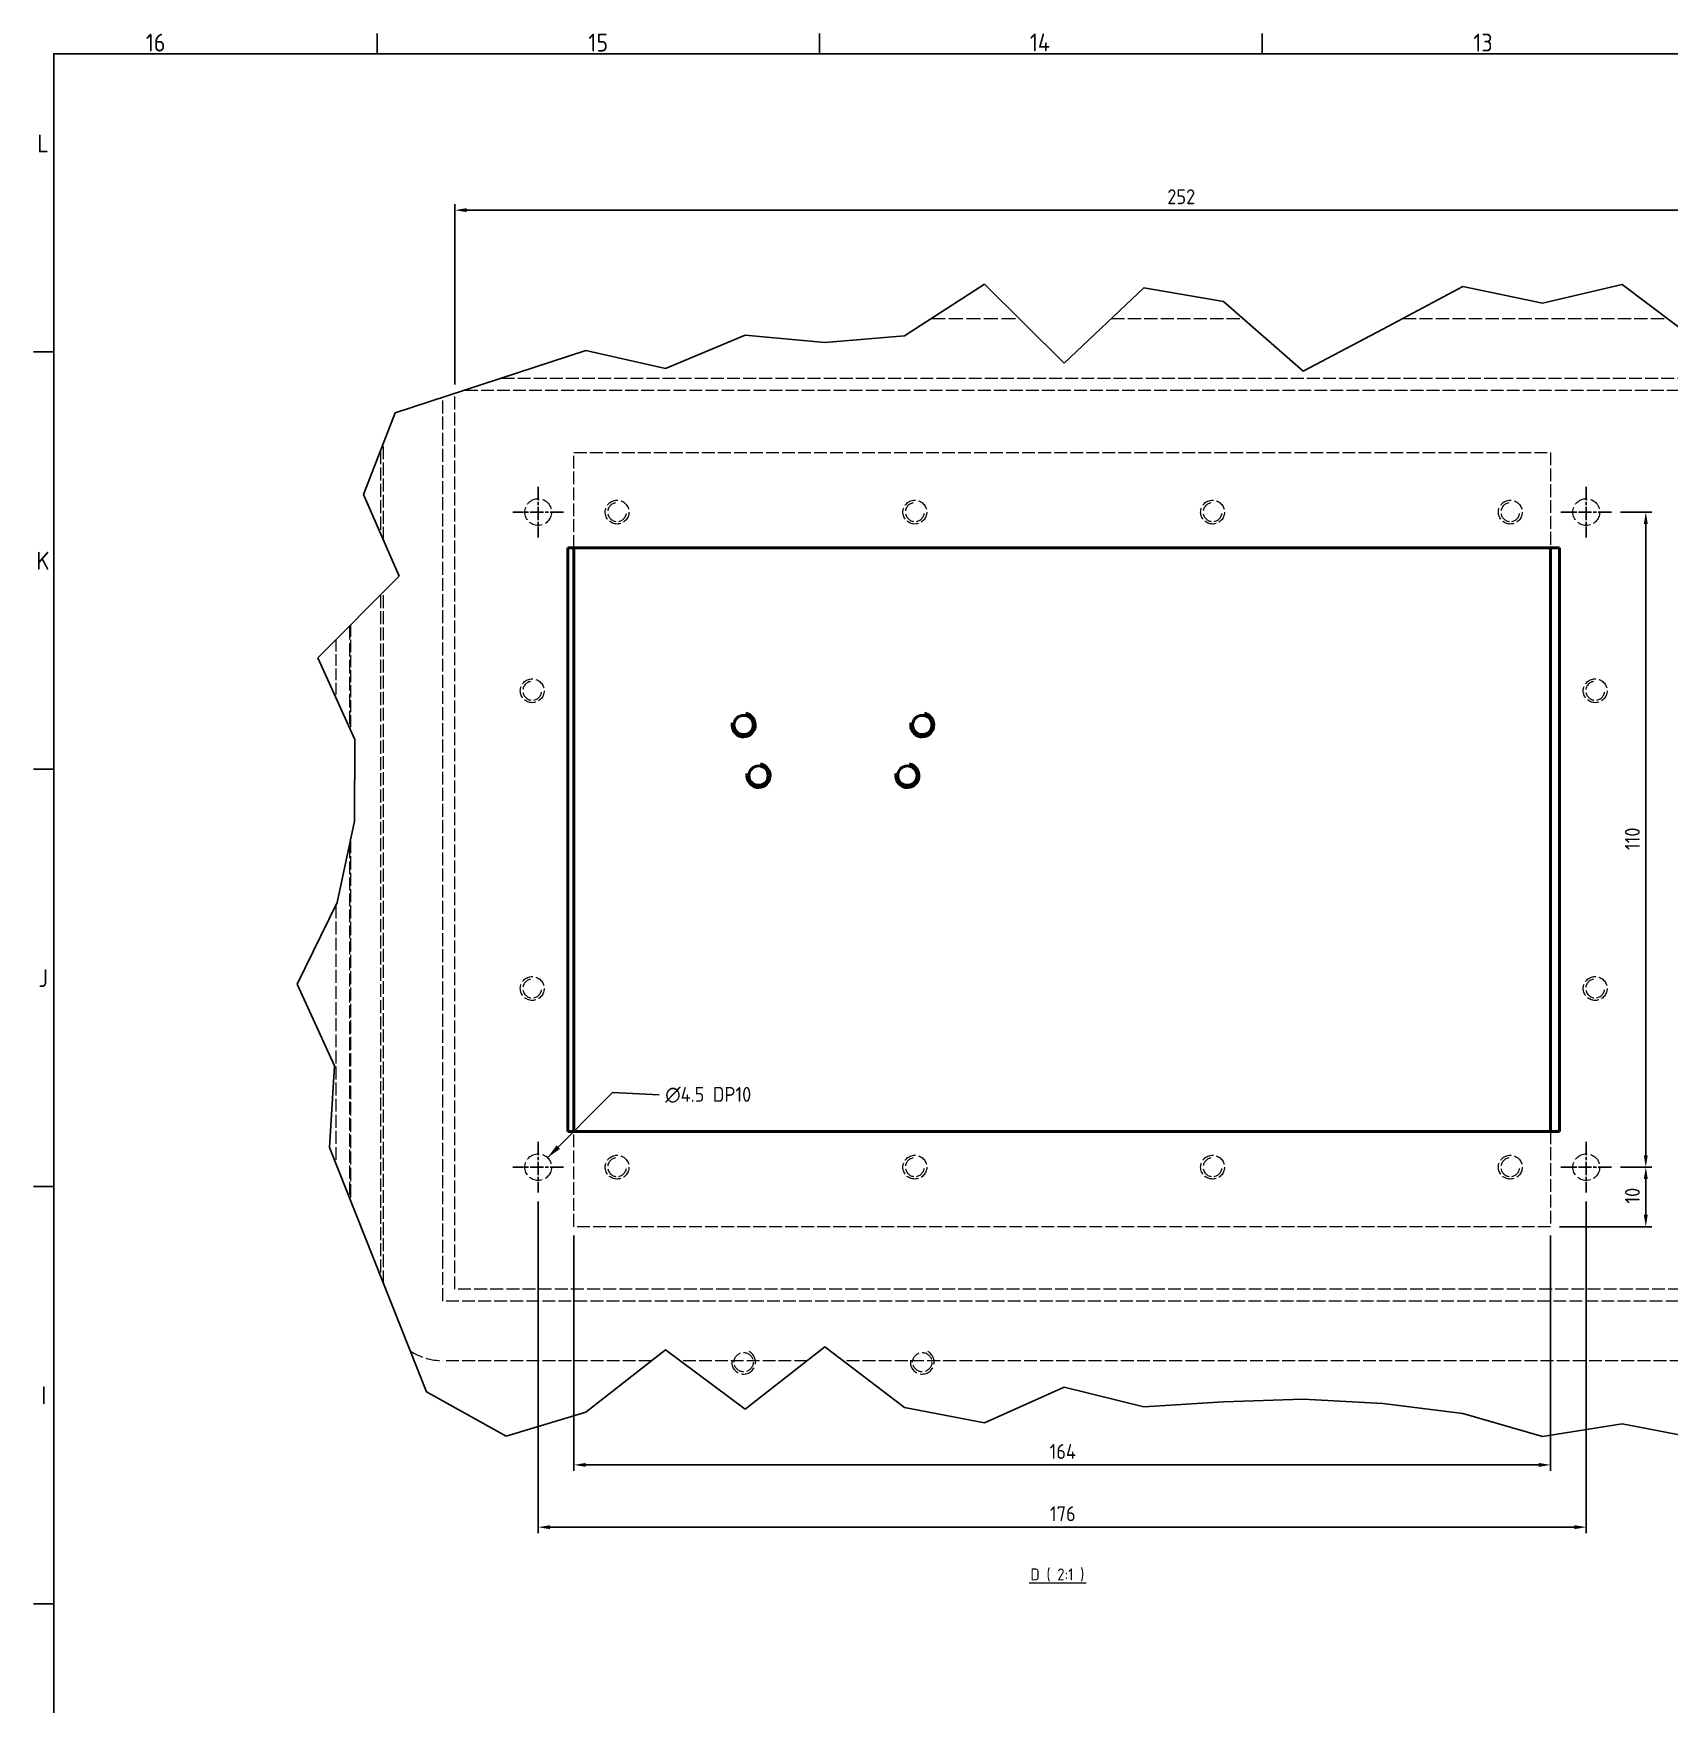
# Model space of a CAD drawing. Header units: millimetres. Extents: x 0 to 2378, y 0 to 1682.
# Drawn here: x 33 to 583, y 1088 to 1649 of the extents above; entities that cross this region are included whole.
import ezdxf

# ---------------------------------------------------------------- set-up
doc = ezdxf.new("R2010")
doc.units = ezdxf.units.MM
doc.header["$LTSCALE"] = 2
doc.linetypes.add('CHAIN', pattern=[0.3543, 0.2362, -0.0295, 0.0591, -0.0295])
doc.linetypes.add('DASHED', pattern=[0.2067, 0.1654, -0.0413])
doc.layers.get('0').update_dxf_attribs({"color": 3, "lineweight": 25})
for name, color, linetype, lineweight in [('가려진 것(ISO)', 2, 'DASHED', 18), ('가시적인 것(ISO)', 3, 'Continuous', 40), ('가시적인 좁은 것(ISO)', 3, 'Continuous', 35), ('경계(ISO)', 7, 'Continuous', 25), ('기호(ISO)', 5, 'Continuous', 25), ('끊기 선(JIS)', 7, 'Continuous', 25), ('중심 표식(ISO)', 1, 'Continuous', 25), ('치수(ISO)', 2, 'Continuous', 25)]:
    doc.layers.add(name, color=color, linetype=linetype, lineweight=lineweight)
doc.styles.add('문자 텍스트_M2B', font='isocp.shx')
doc.styles.add('치수 텍스트_PSTEK_POSCO', font='isocp.shx')
doc.styles.add('텍스트 스타일512', font='isocp.shx')
doc.dimstyles.new('치수_PSTEK_POSCO', dxfattribs={"dimscale": 2, "dimtxt": 2.5, "dimasz": 2, "dimexe": 1, "dimexo": 1.5, "dimgap": 1, "dimtad": 1, "dimrnd": 1e-08, "dimdsep": 46, "dimtxsty": '치수 텍스트_PSTEK_POSCO', "dimcen": 0.09, "dimdle": 10, "dimclrd": 7, "dimclre": 7, "dimclrt": 2, "dimadec": 1, "dimazin": 2, "dimtfac": 1, "dimtmove": 0, "dimatfit": 3, "dimfxl": 0, "dimtolj": 1, "dimlwd": -1, "dimlwe": -1, "dimarcsym": 0})
doc.dimstyles.new('치수_PSTEK_POSCO$7', dxfattribs={"dimscale": 2, "dimtxt": 2.5, "dimasz": 2.5, "dimexe": 1, "dimexo": 1.5, "dimgap": 1, "dimtad": 1, "dimrnd": 1e-08, "dimdsep": 46, "dimtxsty": '치수 텍스트_PSTEK_POSCO', "dimcen": 0.09, "dimdle": 10, "dimclrd": 7, "dimclre": 7, "dimclrt": 2, "dimadec": 1, "dimazin": 2, "dimtfac": 1, "dimtmove": 0, "dimatfit": 3, "dimfxl": 0, "dimtolj": 1, "dimlwd": -1, "dimlwe": -1, "dimarcsym": 0})

# ---------------------------------------------------------------- blocks, each defined once
blk = doc.blocks.new('경계 Default Border')
at = {"layer": '경계(ISO)'}
for p, q in [((74.31, 821), (74.31, 824.4)), ((148.63, 821), (148.63, 824.4)), ((222.94, 821), (222.94, 824.4)), ((20, 770.92), (16.6, 770.92)), ((20, 700.83), (16.6, 700.83)), ((20, 630.75), (16.6, 630.75)), ((20, 560.67), (16.6, 560.67))]:
    blk.add_line(p, q, dxfattribs=at)
at = {"layer": '경계(ISO)', "flags": 128}
blk.add_lwpolyline([(20, 20), (20, 821), (1169, 821), (1169, 20), (20, 20)], dxfattribs=at)
at = {"layer": '경계(ISO)', "color": 2, "char_height": 3, "attachment_point": 7, "style": '문자 텍스트_M2B'}
for s, insert in [('16', (35.47, 821.37)), ('15', (109.79, 821.37)), ('14', (183.93, 821.4)), ('13', (258.41, 821.37)), ('L', (17.24, 804.43)), ('K', (17.08, 734.36)), ('J', (17.43, 664.26)), ('I', (17.91, 594.21))]:
    blk.add_mtext(s, dxfattribs=dict(at, insert=insert))
blk = doc.blocks.new('*D89')
at = {"layer": 'Defpoints', "color": 0, "transparency": 16777216}
for p in [(678.73, 1589.47), (174.73, 1527.93), (678.73, 1529.05)]:
    blk.add_point(p, dxfattribs=at)
at = {"layer": '치수(ISO)', "color": 7, "transparency": 16777216}
for p, q in [((174.73, 1530.93), (174.73, 1591.47)), ((178.73, 1589.47), (674.73, 1589.47)), ((678.73, 1532.05), (678.73, 1591.47))]:
    blk.add_line(p, q, dxfattribs=at)
for points in [[(178.73, 1590.14), (178.73, 1588.8), (174.73, 1589.47)], [(674.73, 1590.14), (674.73, 1588.8), (678.73, 1589.47)]]:
    blk.add_solid(points, dxfattribs=at)
at = {"layer": '치수(ISO)', "color": 2, "transparency": 16777216, "insert": (414.01, 1593.97), "char_height": 5, "attachment_point": 4, "style": '치수 텍스트_PSTEK_POSCO'}
blk.add_mtext('\\A1;252', dxfattribs=at)
blk = doc.blocks.new('*D96')
at = {"layer": 'Defpoints', "color": 0, "transparency": 16777216}
for p in [(214.73, 1248.05), (542.73, 1248.05), (214.73, 1168.05)]:
    blk.add_point(p, dxfattribs=at)
at = {"layer": '치수(ISO)', "color": 7, "transparency": 16777216}
for p, q in [((214.73, 1245.05), (214.73, 1166.05)), ((542.73, 1245.05), (542.73, 1166.05)), ((538.73, 1168.05), (218.73, 1168.05))]:
    blk.add_line(p, q, dxfattribs=at)
for points in [[(218.73, 1168.71), (218.73, 1167.38), (214.73, 1168.05)], [(538.73, 1168.71), (538.73, 1167.38), (542.73, 1168.05)]]:
    blk.add_solid(points, dxfattribs=at)
at = {"layer": '치수(ISO)', "color": 2, "transparency": 16777216, "insert": (374.48, 1172.55), "char_height": 5, "attachment_point": 4, "style": '치수 텍스트_PSTEK_POSCO'}
blk.add_mtext('\\A1;164', dxfattribs=at)
blk = doc.blocks.new('*D97')
at = {"layer": 'Defpoints', "color": 0, "transparency": 16777216}
for p in [(202.73, 1259.55), (554.73, 1259.55), (554.73, 1147.13)]:
    blk.add_point(p, dxfattribs=at)
at = {"layer": '치수(ISO)', "color": 7, "transparency": 16777216}
for p, q in [((202.73, 1256.55), (202.73, 1145.13)), ((554.73, 1256.55), (554.73, 1145.13)), ((206.73, 1147.13), (550.73, 1147.13))]:
    blk.add_line(p, q, dxfattribs=at)
for points in [[(206.73, 1147.8), (206.73, 1146.46), (202.73, 1147.13)], [(550.73, 1147.8), (550.73, 1146.46), (554.73, 1147.13)]]:
    blk.add_solid(points, dxfattribs=at)
at = {"layer": '치수(ISO)', "color": 2, "transparency": 16777216, "insert": (374.6, 1151.63), "char_height": 5, "attachment_point": 4, "style": '치수 텍스트_PSTEK_POSCO'}
blk.add_mtext('\\A1;176', dxfattribs=at)
blk = doc.blocks.new('*D104')
at = {"layer": 'Defpoints', "color": 0, "transparency": 16777216}
for p in [(563.23, 1488.05), (574.73, 1488.05), (563.23, 1268.05)]:
    blk.add_point(p, dxfattribs=at)
at = {"layer": '치수(ISO)', "color": 7, "transparency": 16777216}
for p, q in [((566.23, 1488.05), (576.73, 1488.05)), ((574.73, 1272.05), (574.73, 1484.05)), ((566.23, 1268.05), (576.73, 1268.05))]:
    blk.add_line(p, q, dxfattribs=at)
for points in [[(574.06, 1484.05), (575.39, 1484.05), (574.73, 1488.05)], [(574.06, 1272.05), (575.39, 1272.05), (574.73, 1268.05)]]:
    blk.add_solid(points, dxfattribs=at)
at = {"layer": '치수(ISO)', "color": 2, "transparency": 16777216, "insert": (570.23, 1374.55), "char_height": 5, "attachment_point": 4, "rotation": 90, "style": '치수 텍스트_PSTEK_POSCO'}
blk.add_mtext('\\A1;110', dxfattribs=at)
blk = doc.blocks.new('*D105')
at = {"layer": 'Defpoints', "color": 0, "transparency": 16777216}
for p in [(563.23, 1268.05), (574.73, 1268.05), (542.73, 1248.05)]:
    blk.add_point(p, dxfattribs=at)
at = {"layer": '치수(ISO)', "color": 7, "transparency": 16777216}
for p, q in [((566.23, 1268.05), (576.73, 1268.05)), ((574.73, 1252.05), (574.73, 1264.05)), ((545.73, 1248.05), (576.73, 1248.05))]:
    blk.add_line(p, q, dxfattribs=at)
for points in [[(574.06, 1264.05), (575.39, 1264.05), (574.73, 1268.05)], [(574.06, 1252.05), (575.39, 1252.05), (574.73, 1248.05)]]:
    blk.add_solid(points, dxfattribs=at)
at = {"layer": '치수(ISO)', "color": 2, "transparency": 16777216, "insert": (570.23, 1255.8), "char_height": 5, "attachment_point": 4, "rotation": 90, "style": '치수 텍스트_PSTEK_POSCO'}
blk.add_mtext('\\A1;10', dxfattribs=at)

msp = doc.modelspace()

# ---------------------------------------------------------------- linework, layer by layer
at = {"layer": '가려진 것(ISO)', "ltscale": 14.256473}
msp.add_line((334.7503, 1553.0478), (364.2184, 1553.0478), dxfattribs=at)
at = {"layer": '가려진 것(ISO)', "ltscale": 13.37761}
msp.add_line((395.2389, 1553.0478), (439.4814, 1553.0478), dxfattribs=at)
at = {"layer": '가려진 것(ISO)', "ltscale": 13.4348}
msp.add_line((493.1186, 1553.0478), (581.9817, 1553.0478), dxfattribs=at)
at = {"layer": '가려진 것(ISO)', "ltscale": 13.086267}
msp.add_line((190.4291, 1533.0478), (682.7266, 1533.0478), dxfattribs=at)
at = {"layer": '가려진 것(ISO)', "ltscale": 12.996726}
msp.add_line((174.7266, 1227.0478), (174.7266, 1527.9272), dxfattribs=at)
at = {"layer": '가려진 것(ISO)', "ltscale": 13.019847}
msp.add_line((178.163, 1529.0478), (678.7266, 1529.0478), dxfattribs=at)
at = {"layer": '가려진 것(ISO)', "ltscale": 13.113164}
msp.add_line((170.7266, 1223.0478), (170.7266, 1526.6228), dxfattribs=at)
at = {"layer": '가려진 것(ISO)', "ltscale": 13.07858}
msp.add_line((150.7266, 1478.7474), (150.7266, 1511.1875), dxfattribs=at)
at = {"layer": '가려진 것(ISO)', "ltscale": 13.335674}
msp.add_line((149.7266, 1508.5997), (149.7266, 1481.0349), dxfattribs=at)
at = {"layer": '가려진 것(ISO)', "ltscale": 12.901145}
for p, q in [((214.7266, 1476.0478), (214.7266, 1508.0478)), ((542.7266, 1508.0478), (542.7266, 1476.0478)), ((214.7266, 1248.0478), (214.7266, 1280.0478)), ((542.7266, 1280.0478), (542.7266, 1248.0478))]:
    msp.add_line(p, q, dxfattribs=at)
at = {"layer": '가려진 것(ISO)', "ltscale": 13.006892}
for p, q in [((214.7266, 1508.0478), (542.7266, 1508.0478)), ((542.7266, 1248.0478), (214.7266, 1248.0478))]:
    msp.add_line(p, q, dxfattribs=at)
at = {"layer": '가려진 것(ISO)', "ltscale": 13.167442}
msp.add_line((149.7266, 1460.1982), (149.7266, 1231.5745), dxfattribs=at)
at = {"layer": '가려진 것(ISO)', "ltscale": 13.059478}
msp.add_line((150.7266, 1229.0535), (150.7266, 1461.2013), dxfattribs=at)
at = {"layer": '가려진 것(ISO)', "ltscale": 13.75718}
msp.add_line((139.3266, 1449.7653), (139.3266, 1415.642), dxfattribs=at)
at = {"layer": '가려진 것(ISO)', "ltscale": 12.236876}
msp.add_line((139.7266, 1450.1666), (139.7266, 1414.7555), dxfattribs=at)
at = {"layer": '가려진 것(ISO)', "ltscale": 11.679994}
msp.add_line((134.7266, 1445.1508), (134.7266, 1425.8367), dxfattribs=at)
at = {"layer": '가려진 것(ISO)', "ltscale": 13.007811}
msp.add_line((139.3266, 1376.0969), (139.3266, 1257.7935), dxfattribs=at)
at = {"layer": '가려진 것(ISO)', "ltscale": 13.323599}
msp.add_line((139.7266, 1377.9605), (139.7266, 1256.785), dxfattribs=at)
at = {"layer": '가려진 것(ISO)', "ltscale": 13.080047}
msp.add_line((134.7266, 1355.907), (134.7266, 1269.3903), dxfattribs=at)
at = {"layer": '가려진 것(ISO)', "ltscale": 13.109228}
msp.add_line((678.7266, 1227.0478), (174.7266, 1227.0478), dxfattribs=at)
at = {"layer": '가려진 것(ISO)', "ltscale": 13.036946}
msp.add_line((682.7266, 1223.0478), (170.7266, 1223.0478), dxfattribs=at)
at = {"layer": '가려진 것(ISO)', "ltscale": 13.050351}
msp.add_line((240.8618, 1203.0478), (170.7266, 1203.0478), dxfattribs=at)
at = {"layer": '가려진 것(ISO)', "ltscale": 12.91806}
msp.add_line((293.0898, 1203.0478), (250.3672, 1203.0478), dxfattribs=at)
at = {"layer": '가려진 것(ISO)', "ltscale": 13.115349}
msp.add_line((641.3303, 1203.0478), (305.1734, 1203.0478), dxfattribs=at)
at = {"layer": '가려진 것(ISO)', "ltscale": 13.678923}
for centre in [(202.7266, 1488.0478), (554.7266, 1488.0478), (202.7266, 1268.0478), (554.7266, 1268.0478)]:
    msp.add_circle(centre, 4.5, dxfattribs=at)
at = {"layer": '가려진 것(ISO)', "ltscale": 12.159042}
for centre in [(229.2266, 1488.0478), (329.2266, 1488.0478), (429.2266, 1488.0478), (529.2266, 1488.0478), (200.7266, 1428.0478), (557.7266, 1428.0478), (200.7266, 1328.0478), (557.7266, 1328.0478), (229.2266, 1268.0478), (329.2266, 1268.0478), (429.2266, 1268.0478), (529.2266, 1268.0478)]:
    msp.add_circle(centre, 4, dxfattribs=at)
at = {"layer": '가려진 것(ISO)', "ltscale": 12.31863}
for centre in [(271.7266, 1202.5478), (331.7266, 1202.5478)]:
    msp.add_circle(centre, 3.242, dxfattribs=at)
at = {"layer": '가려진 것(ISO)', "ltscale": 12.022253}
for centre in [(229.2266, 1488.0478), (329.2266, 1488.0478), (429.2266, 1488.0478), (529.2266, 1488.0478), (200.7266, 1428.0478), (557.7266, 1428.0478), (200.7266, 1328.0478), (557.7266, 1328.0478), (229.2266, 1268.0478), (329.2266, 1268.0478), (429.2266, 1268.0478), (529.2266, 1268.0478)]:
    msp.add_arc(centre, 3.164, 100, 10, dxfattribs=at)
at = {"layer": '가려진 것(ISO)', "ltscale": 14.07209}
msp.add_arc((170.7266, 1223.0478), 20, 236.668741, 270, dxfattribs=at)
at = {"layer": '가려진 것(ISO)', "ltscale": 15.198803}
for centre in [(271.7266, 1202.5478), (331.7266, 1202.5478)]:
    msp.add_arc(centre, 4, 170, 80, dxfattribs=at)
at = {"layer": '가시적인 것(ISO)'}
for p, q in [((212.7266, 1280.0478), (212.7266, 1476.0478)), ((212.7266, 1476.0478), (545.7266, 1476.0478)), ((214.7266, 1280.0478), (214.7266, 1476.0478)), ((542.7266, 1476.0478), (542.7266, 1280.0478)), ((545.7266, 1476.0478), (545.7266, 1280.0478)), ((545.7266, 1280.0478), (212.7266, 1280.0478))]:
    msp.add_line(p, q, dxfattribs=at)
for centre in [(271.7266, 1416.5478), (331.7266, 1416.5478), (276.7266, 1399.5478), (326.7266, 1399.5478)]:
    msp.add_circle(centre, 3.242, dxfattribs=at)
at = {"layer": '가시적인 좁은 것(ISO)'}
for centre in [(271.7266, 1416.5478), (331.7266, 1416.5478), (276.7266, 1399.5478), (326.7266, 1399.5478)]:
    msp.add_arc(centre, 4, 170, 80, dxfattribs=at)
at = {"layer": '기호(ISO)', "color": 7, "lineweight": 18}
msp.add_line((367.6532, 1128.4329), (386.7665, 1128.4329), dxfattribs=at)
at = {"layer": '끊기 선(JIS)'}
for p, q in [((325.814, 1547.2694), (352.5869, 1564.5813)), ((352.5869, 1564.5813), (379.3598, 1538.0342)), ((379.3598, 1538.0342), (406.1327, 1563.3478)), ((406.1327, 1563.3478), (432.9056, 1558.7835)), ((486.4514, 1549.4667), (513.2243, 1563.8471)), ((513.2243, 1563.8471), (539.9972, 1558.1939)), ((539.9972, 1558.1939), (566.7701, 1564.4736)), ((566.7701, 1564.4736), (593.543, 1544.364)), ((432.9056, 1558.7835), (459.6785, 1535.4311)), ((459.6785, 1535.4311), (486.4514, 1549.4667)), ((245.4953, 1536.2372), (272.2682, 1547.4989)), ((272.2682, 1547.4989), (299.0411, 1545.034)), ((299.0411, 1545.034), (325.814, 1547.2694)), ((154.6675, 1521.3859), (218.7224, 1542.2743)), ((218.7224, 1542.2743), (245.4953, 1536.2372)), ((144.0726, 1493.9681), (154.6675, 1521.3859)), ((156.0588, 1466.5504), (144.0726, 1493.9681)), ((128.7274, 1439.1326), (156.0588, 1466.5504)), ((141.0986, 1411.7148), (128.7274, 1439.1326)), ((141.0867, 1384.297), (141.0986, 1411.7148)), ((135.2018, 1356.8792), (141.0867, 1384.297)), ((121.8015, 1329.4614), (135.2018, 1356.8792)), ((134.2957, 1302.0437), (121.8015, 1329.4614)), ((132.6499, 1274.6259), (134.2957, 1302.0437)), ((165.1766, 1192.6244), (132.6499, 1274.6259)), ((299.0411, 1207.7085), (272.2682, 1186.7417)), ((325.814, 1187.3606), (299.0411, 1207.7085)), ((245.4953, 1206.6751), (218.7224, 1185.7159)), ((272.2682, 1186.7417), (245.4953, 1206.6751)), ((191.9495, 1177.7044), (165.1766, 1192.6244)), ((379.3598, 1194.107), (352.5869, 1182.2002)), ((406.1327, 1187.539), (379.3598, 1194.107)), ((459.6785, 1190.1225), (432.9056, 1189.2479)), ((486.4514, 1188.6921), (459.6785, 1190.1225)), ((218.7224, 1185.7159), (191.9495, 1177.7044)), ((352.5869, 1182.2002), (325.814, 1187.3606)), ((432.9056, 1189.2479), (406.1327, 1187.539)), ((513.2243, 1185.2743), (486.4514, 1188.6921)), ((539.9972, 1177.5652), (513.2243, 1185.2743)), ((566.7701, 1181.813), (539.9972, 1177.5652)), ((593.543, 1176.6808), (566.7701, 1181.813))]:
    msp.add_line(p, q, dxfattribs=at)
at = {"layer": '중심 표식(ISO)', "linetype": 'CHAIN', "ltscale": 9.445163}
for p, q in [((202.7266, 1496.5478), (202.7266, 1479.5478)), ((554.7266, 1496.5478), (554.7266, 1479.5478)), ((211.2266, 1488.0478), (194.2266, 1488.0478)), ((563.2266, 1488.0478), (546.2266, 1488.0478)), ((202.7266, 1276.5478), (202.7266, 1259.5478)), ((554.7266, 1276.5478), (554.7266, 1259.5478)), ((211.2266, 1268.0478), (194.2266, 1268.0478)), ((563.2266, 1268.0478), (546.2266, 1268.0478))]:
    msp.add_line(p, q, dxfattribs=at)

# ---------------------------------------------------------------- block references
at = {"xscale": 2, "yscale": 2, "zscale": 2}
msp.add_blockref('경계 Default Border', (0, 0), dxfattribs=at)

# ---------------------------------------------------------------- texts
at = {"layer": '기호(ISO)', "color": 2, "insert": (245.392, 1292.3251), "char_height": 5, "width": 33.72022, "attachment_point": 4, "line_spacing_factor": 0.4375, "style": '치수 텍스트_PSTEK_POSCO'}
msp.add_mtext('{\\fAIGDT|b0|i0;\\H5.0000;n\\fisocp|b0|i0;\\H5.0000;4.5 DP10}', dxfattribs=at)
at = {"layer": '기호(ISO)', "color": 7, "insert": (368.0692, 1128.8752), "char_height": 4, "attachment_point": 7, "style": '텍스트 스타일512'}
msp.add_mtext('D ( 2:1 )', dxfattribs=at)

# ---------------------------------------------------------------- dimensions: what is measured, and where the dimension line sits
at = {"layer": '치수(ISO)', "color": 7}
dim = msp.add_linear_dim(base=(678.7266, 1589.4698), p1=(174.7266, 1527.9272), p2=(678.7266, 1529.0478), dimstyle='치수_PSTEK_POSCO', override={"dimdec": 2, "dimlfac": 0.5, "dimtp": 0, "dimtm": 0, "dimtdec": 2, "dimtofl": 0, "dimatfit": 1}, dxfattribs=at)
dim.commit()
dim.dimension.update_dxf_attribs({"geometry": '*D89', "text_midpoint": (418.7266, 1589.4698), "dimtype": 160})
for base, p1, p2, angle, picture, middle in [((574.7266, 1488.0478), (563.2266, 1268.0478), (563.2266, 1488.0478), 90, '*D104', (574.7266, 1378.0478)), ((574.7266, 1268.0478), (542.7266, 1248.0478), (563.2266, 1268.0478), 90, '*D105', (574.7266, 1258.0478)), ((554.7266, 1147.1314), (202.7266, 1259.5478), (554.7266, 1259.5478), 180, '*D97', (378.7266, 1147.1314)), ((214.7266, 1168.0478), (542.7266, 1248.0478), (214.7266, 1248.0478), 180, '*D96', (378.7266, 1168.0478))]:
    dim = msp.add_linear_dim(base=base, p1=p1, p2=p2, angle=angle, dimstyle='치수_PSTEK_POSCO', override={"dimdec": 2, "dimlfac": 0.5, "dimtp": 0, "dimtm": 0, "dimtdec": 2, "dimtofl": 0, "dimatfit": 1}, dxfattribs=at)
    dim.commit()
    dim.dimension.update_dxf_attribs({"geometry": picture, "text_midpoint": middle, "dimtype": 160})

# ---------------------------------------------------------------- leaders
at = {"layer": '기호(ISO)', "color": 7, "annotation_type": 0, "has_hookline": 1, "hookline_direction": 0, "text_width": 32.4053}
msp.add_leader([(205.9086, 1271.2298), (227.7431, 1293.0643), (243.392, 1292.3251)], dimstyle='치수_PSTEK_POSCO$7', override={"dimtad": 0}, dxfattribs=at)

doc.saveas('drawing.dxf')
